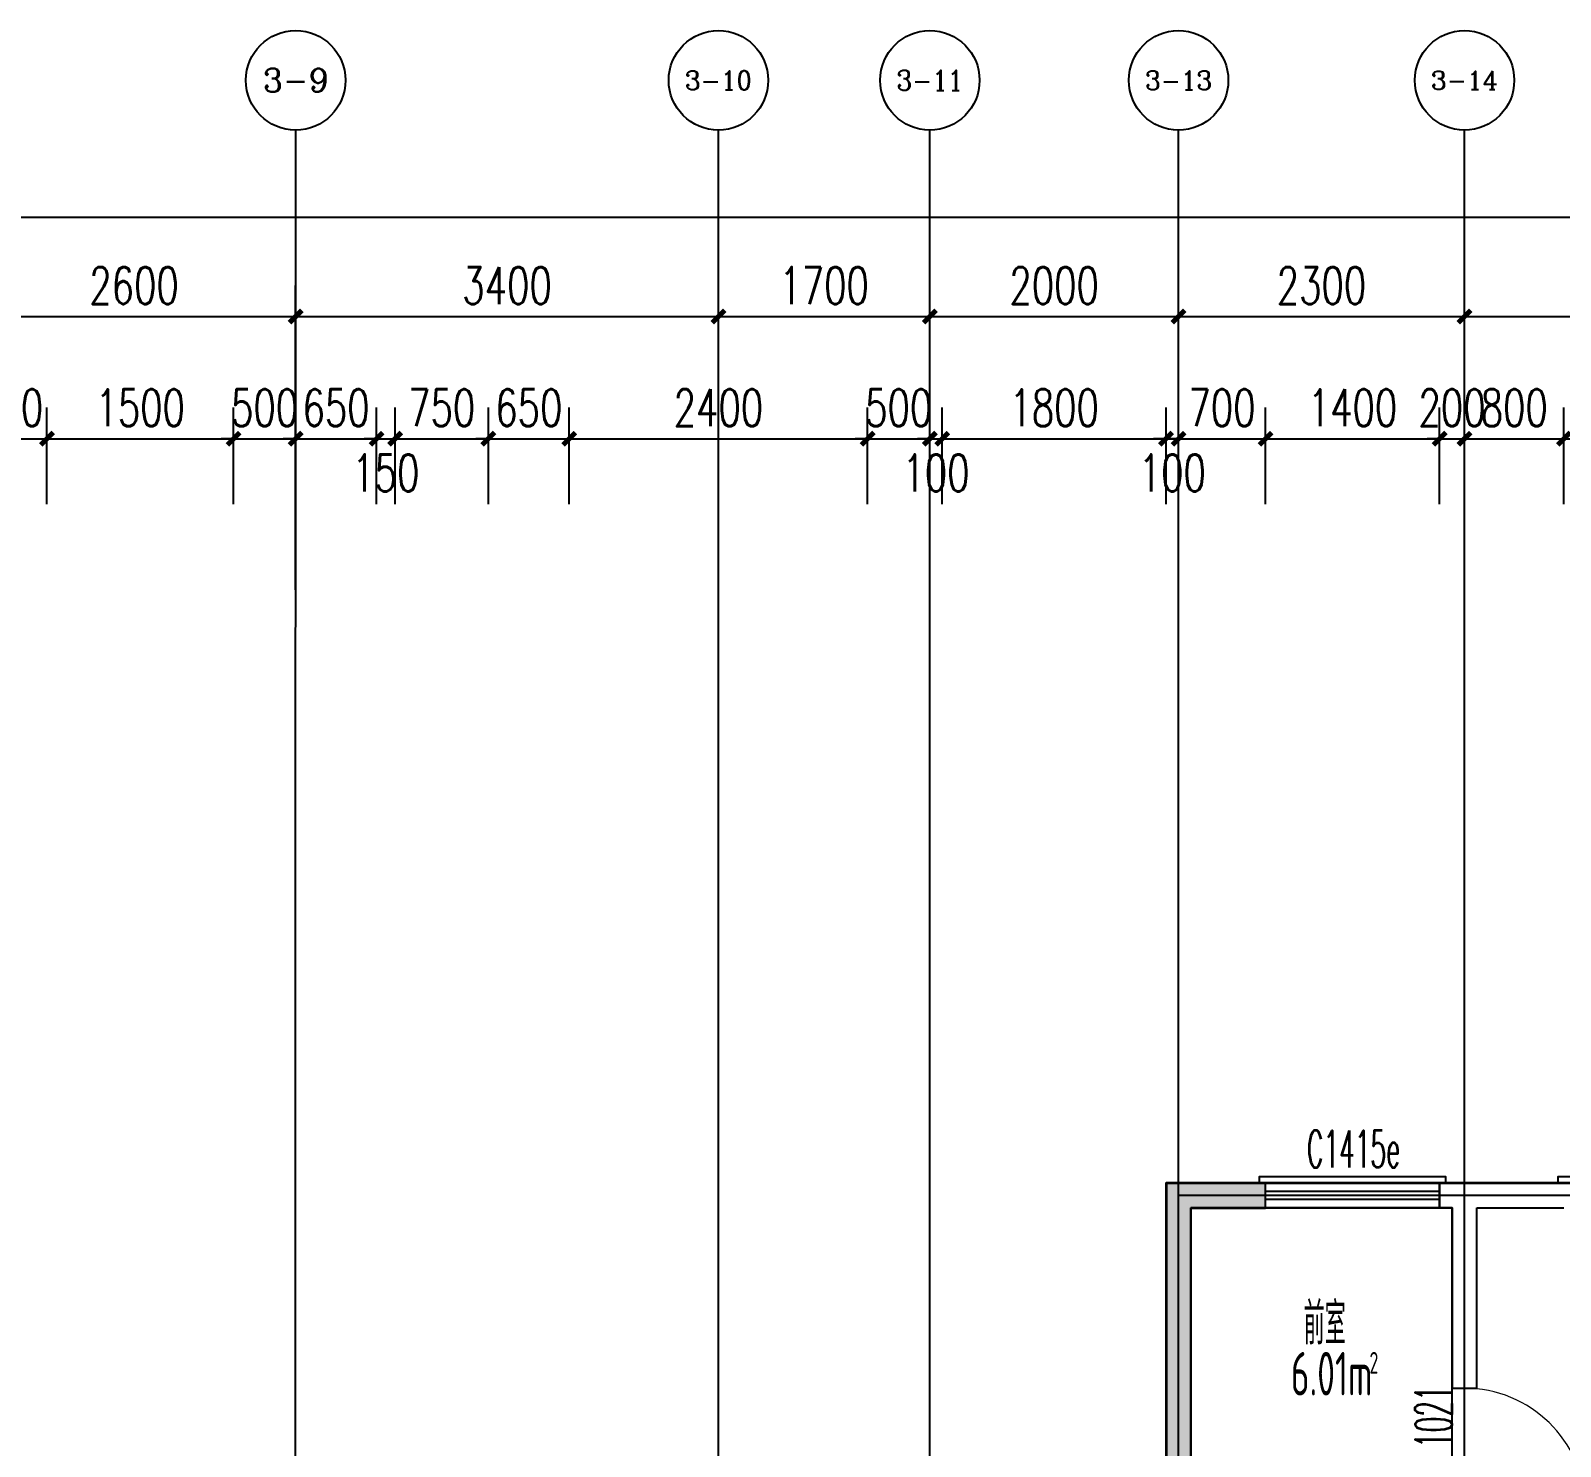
# Model space of a CAD drawing. Extents: x -59851 to 653804, y -249523 to 437614.
# Drawn here: x -29246 to -16943, y -35112 to -23723 of the extents above; entities that cross this region are included whole.
import ezdxf
from ezdxf.enums import TextEntityAlignment as Align

# ---------------------------------------------------------------- set-up
doc = ezdxf.new("R2010")
doc.units = 0
doc.header["$LTSCALE"] = 1000
doc.header["$MEASUREMENT"] = 0
for name, color, linetype in [('-消防立管', 1, 'Continuous'), ('A-第三道尺寸线', 105, 'Continuous'), ('A-线脚看线', 9, 'Continuous'), ('AXIS', 3, 'Continuous'), ('AXIS_TEXT', 7, 'Continuous'), ('DOOR_FIRE', 4, 'Continuous'), ('DOOR_FIRE_TEXT', 7, 'Continuous'), ('DOTE', 16, 'Continuous'), ('PUB_HATCH', 8, 'Continuous'), ('PUB_TEXT', 7, 'Continuous'), ('WALL', 2, 'Continuous'), ('WINDOW', 4, 'Continuous'), ('WINDOW_TEXT', 7, 'Continuous'), ('剪力墙', 6, 'Continuous')]:
    doc.layers.add(name, color=color, linetype=linetype)
doc.layers.add('33计全面积外廓线', color=21, linetype='Continuous', lineweight=35)
doc.layers.add('A-area(算全面积)', color=21, linetype='Continuous', plot=False)
doc.styles.add('_TCH_AXIS', font='COMPLEX', dxfattribs={"bigfont": 'GBCBIG'})
doc.styles.add('_TCH_DIM_T3', font='SIMPLEX.shx', dxfattribs={"width": 0.705882, "bigfont": 'GBCBIG.shx'})
doc.styles.add('_TCH_WINDOW', font='SIMPLEX.shx', dxfattribs={"width": 0.7, "height": 3.5, "bigfont": 'GBCBIG.shx'})
doc.styles.add('COMPLEX', font='COMPLEX')
doc.styles.get("Standard").update_dxf_attribs({"font": 'gbenor.shx', "width": 0.7, "bigfont": 'gbcbig.shx'})
doc.dimstyles.new('_TCH_ARCH&&100', dxfattribs={"dimtxt": 297.5, "dimasz": 100, "dimexe": 250, "dimexo": 300, "dimgap": 100, "dimtad": 1, "dimdec": 0, "dimzin": 0, "dimdsep": 46, "dimtxsty": '_TCH_DIM_T3', "dimblk": 'ARCHTICK', "dimcen": 0.09, "dimclrt": 7, "dimazin": 2, "dimtfac": 1, "dimtdec": 0, "dimtix": 1, "dimtmove": 2, "dimatfit": 3, "dimfxl": 0, "dimtolj": 1, "dimtzin": 0, "dimarcsym": 0})

# ---------------------------------------------------------------- blocks, each defined once
blk = doc.blocks.new('zhouxianssceng0329')
at = {"layer": 'DOTE'}
for p, q in [((-27114, 132090), (-27114, 156469)), ((-23714, 132090), (-23714, 156469)), ((-22014, 143398), (-22014, 156469)), ((-20014, 143398), (-20014, 156469)), ((-17714, 143398), (-17714, 156469)), ((5501, 151898), (-20014, 151898))]:
    blk.add_line(p, q, dxfattribs=at)
blk = doc.blocks.new('1417jianliqiang0329')
at = {"layer": 'PUB_HATCH'}
blk.add_hatch(color=256, dxfattribs=at).paths.add_polyline_path([(-20114, 44427), (-19714, 44427), (-19714, 45027), (-19914, 45027), (-19914, 47527), (-19314, 47527), (-19314, 47727), (-20114, 47727), (-20114, 44827)])
at = {"layer": '剪力墙'}
blk.add_lwpolyline([(-20114, 44427), (-19714, 44427), (-19714, 45027), (-19914, 45027), (-19914, 47527), (-19314, 47527), (-19314, 47727), (-20114, 47727), (-20114, 44827)], close=True, dxfattribs=at)
blk = doc.blocks.new('1417xxjian0329')
at = {"layer": 'A-线脚看线'}
for points in [[(-17864, 23692), (-17864, 23742), (-19364, 23742), (-19364, 23692)], [(-15664, 23692), (-15664, 23742), (-16964, 23742), (-16964, 23692)]]:
    blk.add_lwpolyline(points, dxfattribs=at)
blk = doc.blocks.new('$DorLib2D$00000001')
for p, q in [((0.45, 0.975), (0.5, 0.975)), ((0.45, 0), (0.45, 0.975)), ((0.5, 0), (0.5, 0.975)), ((0.5, 0), (0.45, 0))]:
    blk.add_line(p, q)
at = {"lineweight": 13}
blk.add_arc((0.475, 0), 0.975, 91.4693, 180, dxfattribs=at)
blk = doc.blocks.new('$TCHSYS$WIN2D')
for p, q in [((-0.5, 0.5), (0.5, 0.5)), ((-0.5, 0.5), (-0.5, -0.5)), ((0.5, 0.5), (0.5, -0.5)), ((0.5, 0.1667), (-0.5, 0.1667)), ((0.5, -0.1667), (-0.5, -0.1667)), ((-0.5, -0.5), (0.5, -0.5))]:
    blk.add_line(p, q)
blk = doc.blocks.new('zhenzheng1417hxt0329')
at = {"layer": 'A-area(算全面积)'}
blk.add_lwpolyline([(-19914, 25371), (-19914, 22871), (-19714, 22871), (-19714, 22471), (-17814, 22471), (-17814, 25371)], close=True, dxfattribs=at)
at = {"layer": 'WALL'}
for p, q in [((-19314, 25571), (-20114, 25571)), ((-20114, 22271), (-20114, 25571)), ((-19314, 25371), (-19314, 25571)), ((-17714, 25571), (-17914, 25571)), ((-17914, 25571), (-17914, 25371)), ((-16914, 25571), (-17714, 25571)), ((-19914, 25371), (-19314, 25371)), ((-19914, 22471), (-19914, 25371)), ((-17914, 25371), (-17814, 25371)), ((-17814, 25371), (-17814, 23921)), ((-17614, 25371), (-16914, 25371)), ((-17614, 23921), (-17614, 25371)), ((-17814, 23921), (-17614, 23921))]:
    blk.add_line(p, q, dxfattribs=at)
at = {"layer": 'DOOR_FIRE', "xscale": 1000, "yscale": 1000, "zscale": 200, "rotation": 270}
blk.add_blockref('$DorLib2D$00000001', (-17714, 23421), dxfattribs=at)
at = {"layer": 'WINDOW'}
ref = blk.add_blockref('$TCHSYS$WIN2D', (-18614, 25471), dxfattribs=dict(at, xscale=-1400, yscale=200, zscale=1400, rotation=180))
ref.add_attrib('A', 'C1415e', (-18981, 25697), dxfattribs={"layer": 'WINDOW_TEXT', "height": 297.5, "style": '_TCH_WINDOW', "width": 0.494118})
at = {"layer": 'DOOR_FIRE_TEXT', "style": '_TCH_WINDOW', "width": 0.494118}
blk.add_text('1021', height=297.5, rotation=90, dxfattribs=at).set_placement((-17814, 23440))
at = {"layer": 'PUB_TEXT', "width": 0.7}
for s, height, p in [('前室', 337.6, (-19008, 24272)), ('6.01m', 350, (-19111, 23863)), ('2', 175, (-18478, 24038))]:
    blk.add_text(s, height=height, dxfattribs=at).set_placement(p)
blk = doc.blocks.new('XHS1')
at = {"layer": '-消防立管'}
blk.add_hatch(color=253, dxfattribs=at).paths.add_polyline_path([(918395, -437307), (918595, -438007), (918595, -437307)])
for p, q in [((918395, -437307), (918595, -438007)), ((918395, -437307), (918395, -438007)), ((918395, -437307), (918595, -437307)), ((918595, -438007), (918595, -437307)), ((918395, -438007), (918595, -438007))]:
    blk.add_line(p, q, dxfattribs=at)
at = {"ltscale": 0.5}
blk.add_line((918395, -437307), (918009, -437922), dxfattribs=at)
blk = doc.blocks.new('tishouxhs0429')
at = {"layer": '-消防立管'}
for centre in [(-90379, -24222), (-99747, -27043)]:
    blk.add_circle(centre, 70, dxfattribs=at)
at = {"layer": '-消防立管', "xscale": -1}
blk.add_blockref('XHS1', (828524, 413436), dxfattribs=at)
at = {"layer": '-消防立管', "xscale": -1, "rotation": 270}
blk.add_blockref('XHS1', (338258, -945865), dxfattribs=at)
blk = doc.blocks.new('_ArchTick')
at = {"color": 0, "linetype": 'ByBlock', "const_width": 0.4}
blk.add_lwpolyline([(-0.5, -0.5), (0.5, 0.5)], dxfattribs=at)
blk = doc.blocks.new('*D2300')
at = {"layer": 'A-第三道尺寸线', "color": 0, "lineweight": -2, "transparency": 16777216}
for p, q in [((-29714, -27533), (-29714, -26756)), ((-29114, -27533), (-29114, -26756)), ((-29714, -27006), (-29814, -27006)), ((-29714, -27006), (-29114, -27006)), ((-29114, -27006), (-29014, -27006))]:
    blk.add_line(p, q, dxfattribs=at)
at = {"layer": 'Defpoints', "color": 0, "transparency": 16777216}
for p in [(-29114, -27006), (-29714, -27833), (-29114, -27833)]:
    blk.add_point(p, dxfattribs=at)
at = {"layer": 'A-第三道尺寸线', "color": 0, "lineweight": -2, "transparency": 16777216, "xscale": 100, "yscale": 100, "zscale": 100}
blk.add_blockref('_ArchTick', (-29714, -27006), dxfattribs=at)
at = {"layer": 'A-第三道尺寸线', "color": 0, "lineweight": -2, "transparency": 16777216, "xscale": 100, "yscale": 100, "zscale": 100, "rotation": 180}
blk.add_blockref('_ArchTick', (-29114, -27006), dxfattribs=at)
at = {"layer": 'A-第三道尺寸线', "color": 7, "transparency": 16777216, "insert": (-29414, -26757), "char_height": 297.5, "attachment_point": 5, "style": '_TCH_DIM_T3'}
blk.add_mtext('\\A1;600', dxfattribs=at)
blk = doc.blocks.new('*D2301')
at = {"layer": 'A-第三道尺寸线', "color": 0, "lineweight": -2, "transparency": 16777216}
for p, q in [((-29114, -27533), (-29114, -26756)), ((-27614, -27533), (-27614, -26756)), ((-29114, -27006), (-27614, -27006))]:
    blk.add_line(p, q, dxfattribs=at)
at = {"layer": 'Defpoints', "color": 0, "transparency": 16777216}
for p in [(-27614, -27006), (-29114, -27833), (-27614, -27833)]:
    blk.add_point(p, dxfattribs=at)
at = {"layer": 'A-第三道尺寸线', "color": 0, "lineweight": -2, "transparency": 16777216, "xscale": 100, "yscale": 100, "zscale": 100, "rotation": 180}
blk.add_blockref('_ArchTick', (-29114, -27006), dxfattribs=at)
at = {"layer": 'A-第三道尺寸线', "color": 0, "lineweight": -2, "transparency": 16777216, "xscale": 100, "yscale": 100, "zscale": 100}
blk.add_blockref('_ArchTick', (-27614, -27006), dxfattribs=at)
at = {"layer": 'A-第三道尺寸线', "color": 7, "transparency": 16777216, "insert": (-28364, -26757), "char_height": 297.5, "attachment_point": 5, "style": '_TCH_DIM_T3'}
blk.add_mtext('\\A1;1500', dxfattribs=at)
blk = doc.blocks.new('*D2302')
at = {"layer": 'A-第三道尺寸线', "color": 0, "lineweight": -2, "transparency": 16777216}
for p, q in [((-27614, -27533), (-27614, -26756)), ((-27114, -27533), (-27114, -26756)), ((-27614, -27006), (-27714, -27006)), ((-27614, -27006), (-27114, -27006)), ((-27114, -27006), (-27014, -27006))]:
    blk.add_line(p, q, dxfattribs=at)
at = {"layer": 'Defpoints', "color": 0, "transparency": 16777216}
for p in [(-27114, -27006), (-27614, -27833), (-27114, -27833)]:
    blk.add_point(p, dxfattribs=at)
at = {"layer": 'A-第三道尺寸线', "color": 0, "lineweight": -2, "transparency": 16777216, "xscale": 100, "yscale": 100, "zscale": 100}
blk.add_blockref('_ArchTick', (-27614, -27006), dxfattribs=at)
at = {"layer": 'A-第三道尺寸线', "color": 0, "lineweight": -2, "transparency": 16777216, "xscale": 100, "yscale": 100, "zscale": 100, "rotation": 180}
blk.add_blockref('_ArchTick', (-27114, -27006), dxfattribs=at)
at = {"layer": 'A-第三道尺寸线', "color": 7, "transparency": 16777216, "insert": (-27364, -26757), "char_height": 297.5, "attachment_point": 5, "style": '_TCH_DIM_T3'}
blk.add_mtext('\\A1;500', dxfattribs=at)
blk = doc.blocks.new('*D2303')
at = {"layer": 'A-第三道尺寸线', "color": 0, "lineweight": -2, "transparency": 16777216}
for p, q in [((-27114, -27533), (-27114, -26756)), ((-26464, -27533), (-26464, -26756)), ((-27114, -27006), (-27214, -27006)), ((-27114, -27006), (-26464, -27006)), ((-26464, -27006), (-26364, -27006))]:
    blk.add_line(p, q, dxfattribs=at)
at = {"layer": 'Defpoints', "color": 0, "transparency": 16777216}
for p in [(-26464, -27006), (-27114, -27833), (-26464, -27833)]:
    blk.add_point(p, dxfattribs=at)
at = {"layer": 'A-第三道尺寸线', "color": 0, "lineweight": -2, "transparency": 16777216, "xscale": 100, "yscale": 100, "zscale": 100}
blk.add_blockref('_ArchTick', (-27114, -27006), dxfattribs=at)
at = {"layer": 'A-第三道尺寸线', "color": 0, "lineweight": -2, "transparency": 16777216, "xscale": 100, "yscale": 100, "zscale": 100, "rotation": 180}
blk.add_blockref('_ArchTick', (-26464, -27006), dxfattribs=at)
at = {"layer": 'A-第三道尺寸线', "color": 7, "transparency": 16777216, "insert": (-26789, -26757), "char_height": 297.5, "attachment_point": 5, "style": '_TCH_DIM_T3'}
blk.add_mtext('\\A1;650', dxfattribs=at)
blk = doc.blocks.new('*D2304')
at = {"layer": 'A-第三道尺寸线', "color": 0, "lineweight": -2, "transparency": 16777216}
for p, q in [((-26464, -27533), (-26464, -26756)), ((-26314, -27533), (-26314, -26756)), ((-26464, -27006), (-26564, -27006)), ((-26464, -27006), (-26314, -27006)), ((-26314, -27006), (-26214, -27006))]:
    blk.add_line(p, q, dxfattribs=at)
at = {"layer": 'Defpoints', "color": 0, "transparency": 16777216}
for p in [(-26314, -27006), (-26464, -27833), (-26314, -27833)]:
    blk.add_point(p, dxfattribs=at)
at = {"layer": 'A-第三道尺寸线', "color": 0, "lineweight": -2, "transparency": 16777216, "xscale": 100, "yscale": 100, "zscale": 100}
blk.add_blockref('_ArchTick', (-26464, -27006), dxfattribs=at)
at = {"layer": 'A-第三道尺寸线', "color": 0, "lineweight": -2, "transparency": 16777216, "xscale": 100, "yscale": 100, "zscale": 100, "rotation": 180}
blk.add_blockref('_ArchTick', (-26314, -27006), dxfattribs=at)
at = {"layer": 'A-第三道尺寸线', "color": 7, "transparency": 16777216, "insert": (-26389, -27281), "char_height": 297.5, "attachment_point": 5, "style": '_TCH_DIM_T3'}
blk.add_mtext('\\A1;150', dxfattribs=at)
blk = doc.blocks.new('*D2305')
at = {"layer": 'A-第三道尺寸线', "color": 0, "lineweight": -2, "transparency": 16777216}
for p, q in [((-26314, -27533), (-26314, -26756)), ((-25564, -27533), (-25564, -26756)), ((-26314, -27006), (-25564, -27006))]:
    blk.add_line(p, q, dxfattribs=at)
at = {"layer": 'Defpoints', "color": 0, "transparency": 16777216}
for p in [(-25564, -27006), (-26314, -27833), (-25564, -27833)]:
    blk.add_point(p, dxfattribs=at)
at = {"layer": 'A-第三道尺寸线', "color": 0, "lineweight": -2, "transparency": 16777216, "xscale": 100, "yscale": 100, "zscale": 100, "rotation": 180}
blk.add_blockref('_ArchTick', (-26314, -27006), dxfattribs=at)
at = {"layer": 'A-第三道尺寸线', "color": 0, "lineweight": -2, "transparency": 16777216, "xscale": 100, "yscale": 100, "zscale": 100}
blk.add_blockref('_ArchTick', (-25564, -27006), dxfattribs=at)
at = {"layer": 'A-第三道尺寸线', "color": 7, "transparency": 16777216, "insert": (-25939, -26757), "char_height": 297.5, "attachment_point": 5, "style": '_TCH_DIM_T3'}
blk.add_mtext('\\A1;750', dxfattribs=at)
blk = doc.blocks.new('*D2306')
at = {"layer": 'A-第三道尺寸线', "color": 0, "lineweight": -2, "transparency": 16777216}
for p, q in [((-25564, -27533), (-25564, -26756)), ((-24914, -27533), (-24914, -26756)), ((-25564, -27006), (-25664, -27006)), ((-25564, -27006), (-24914, -27006)), ((-24914, -27006), (-24814, -27006))]:
    blk.add_line(p, q, dxfattribs=at)
at = {"layer": 'Defpoints', "color": 0, "transparency": 16777216}
for p in [(-24914, -27006), (-25564, -27833), (-24914, -27833)]:
    blk.add_point(p, dxfattribs=at)
at = {"layer": 'A-第三道尺寸线', "color": 0, "lineweight": -2, "transparency": 16777216, "xscale": 100, "yscale": 100, "zscale": 100}
blk.add_blockref('_ArchTick', (-25564, -27006), dxfattribs=at)
at = {"layer": 'A-第三道尺寸线', "color": 0, "lineweight": -2, "transparency": 16777216, "xscale": 100, "yscale": 100, "zscale": 100, "rotation": 180}
blk.add_blockref('_ArchTick', (-24914, -27006), dxfattribs=at)
at = {"layer": 'A-第三道尺寸线', "color": 7, "transparency": 16777216, "insert": (-25239, -26757), "char_height": 297.5, "attachment_point": 5, "style": '_TCH_DIM_T3'}
blk.add_mtext('\\A1;650', dxfattribs=at)
blk = doc.blocks.new('*D2307')
at = {"layer": 'A-第三道尺寸线', "color": 0, "lineweight": -2, "transparency": 16777216}
for p, q in [((-24914, -27533), (-24914, -26756)), ((-22514, -27533), (-22514, -26756)), ((-24914, -27006), (-22514, -27006))]:
    blk.add_line(p, q, dxfattribs=at)
at = {"layer": 'Defpoints', "color": 0, "transparency": 16777216}
for p in [(-22514, -27006), (-24914, -27833), (-22514, -27833)]:
    blk.add_point(p, dxfattribs=at)
at = {"layer": 'A-第三道尺寸线', "color": 0, "lineweight": -2, "transparency": 16777216, "xscale": 100, "yscale": 100, "zscale": 100, "rotation": 180}
blk.add_blockref('_ArchTick', (-24914, -27006), dxfattribs=at)
at = {"layer": 'A-第三道尺寸线', "color": 0, "lineweight": -2, "transparency": 16777216, "xscale": 100, "yscale": 100, "zscale": 100}
blk.add_blockref('_ArchTick', (-22514, -27006), dxfattribs=at)
at = {"layer": 'A-第三道尺寸线', "color": 7, "transparency": 16777216, "insert": (-23714, -26757), "char_height": 297.5, "attachment_point": 5, "style": '_TCH_DIM_T3'}
blk.add_mtext('\\A1;2400', dxfattribs=at)
blk = doc.blocks.new('*D2308')
at = {"layer": 'A-第三道尺寸线', "color": 0, "lineweight": -2, "transparency": 16777216}
for p, q in [((-22514, -27533), (-22514, -26756)), ((-22014, -27533), (-22014, -26756)), ((-22514, -27006), (-22614, -27006)), ((-22514, -27006), (-22014, -27006)), ((-22014, -27006), (-21914, -27006))]:
    blk.add_line(p, q, dxfattribs=at)
at = {"layer": 'Defpoints', "color": 0, "transparency": 16777216}
for p in [(-22014, -27006), (-22514, -27833), (-22014, -27833)]:
    blk.add_point(p, dxfattribs=at)
at = {"layer": 'A-第三道尺寸线', "color": 0, "lineweight": -2, "transparency": 16777216, "xscale": 100, "yscale": 100, "zscale": 100}
blk.add_blockref('_ArchTick', (-22514, -27006), dxfattribs=at)
at = {"layer": 'A-第三道尺寸线', "color": 0, "lineweight": -2, "transparency": 16777216, "xscale": 100, "yscale": 100, "zscale": 100, "rotation": 180}
blk.add_blockref('_ArchTick', (-22014, -27006), dxfattribs=at)
at = {"layer": 'A-第三道尺寸线', "color": 7, "transparency": 16777216, "insert": (-22264, -26757), "char_height": 297.5, "attachment_point": 5, "style": '_TCH_DIM_T3'}
blk.add_mtext('\\A1;500', dxfattribs=at)
blk = doc.blocks.new('*D2309')
at = {"layer": 'A-第三道尺寸线', "color": 0, "lineweight": -2, "transparency": 16777216}
for p, q in [((-22014, -27533), (-22014, -26756)), ((-21914, -27533), (-21914, -26756)), ((-22014, -27006), (-22114, -27006)), ((-22014, -27006), (-21914, -27006)), ((-21914, -27006), (-21814, -27006))]:
    blk.add_line(p, q, dxfattribs=at)
at = {"layer": 'Defpoints', "color": 0, "transparency": 16777216}
for p in [(-21914, -27006), (-22014, -27833), (-21914, -27833)]:
    blk.add_point(p, dxfattribs=at)
at = {"layer": 'A-第三道尺寸线', "color": 0, "lineweight": -2, "transparency": 16777216, "xscale": 100, "yscale": 100, "zscale": 100}
blk.add_blockref('_ArchTick', (-22014, -27006), dxfattribs=at)
at = {"layer": 'A-第三道尺寸线', "color": 0, "lineweight": -2, "transparency": 16777216, "xscale": 100, "yscale": 100, "zscale": 100, "rotation": 180}
blk.add_blockref('_ArchTick', (-21914, -27006), dxfattribs=at)
at = {"layer": 'A-第三道尺寸线', "color": 7, "transparency": 16777216, "insert": (-21964, -27281), "char_height": 297.5, "attachment_point": 5, "style": '_TCH_DIM_T3'}
blk.add_mtext('\\A1;100', dxfattribs=at)
blk = doc.blocks.new('*D2310')
at = {"layer": 'A-第三道尺寸线', "color": 0, "lineweight": -2, "transparency": 16777216}
for p, q in [((-21914, -27533), (-21914, -26756)), ((-20114, -27533), (-20114, -26756)), ((-21914, -27006), (-20114, -27006))]:
    blk.add_line(p, q, dxfattribs=at)
at = {"layer": 'Defpoints', "color": 0, "transparency": 16777216}
for p in [(-20114, -27006), (-21914, -27833), (-20114, -27833)]:
    blk.add_point(p, dxfattribs=at)
at = {"layer": 'A-第三道尺寸线', "color": 0, "lineweight": -2, "transparency": 16777216, "xscale": 100, "yscale": 100, "zscale": 100, "rotation": 180}
blk.add_blockref('_ArchTick', (-21914, -27006), dxfattribs=at)
at = {"layer": 'A-第三道尺寸线', "color": 0, "lineweight": -2, "transparency": 16777216, "xscale": 100, "yscale": 100, "zscale": 100}
blk.add_blockref('_ArchTick', (-20114, -27006), dxfattribs=at)
at = {"layer": 'A-第三道尺寸线', "color": 7, "transparency": 16777216, "insert": (-21014, -26757), "char_height": 297.5, "attachment_point": 5, "style": '_TCH_DIM_T3'}
blk.add_mtext('\\A1;1800', dxfattribs=at)
blk = doc.blocks.new('*D2311')
at = {"layer": 'A-第三道尺寸线', "color": 0, "lineweight": -2, "transparency": 16777216}
for p, q in [((-20114, -27533), (-20114, -26756)), ((-20014, -27533), (-20014, -26756)), ((-20114, -27006), (-20214, -27006)), ((-20114, -27006), (-20014, -27006)), ((-20014, -27006), (-19914, -27006))]:
    blk.add_line(p, q, dxfattribs=at)
at = {"layer": 'Defpoints', "color": 0, "transparency": 16777216}
for p in [(-20014, -27006), (-20114, -27833), (-20014, -27833)]:
    blk.add_point(p, dxfattribs=at)
at = {"layer": 'A-第三道尺寸线', "color": 0, "lineweight": -2, "transparency": 16777216, "xscale": 100, "yscale": 100, "zscale": 100}
blk.add_blockref('_ArchTick', (-20114, -27006), dxfattribs=at)
at = {"layer": 'A-第三道尺寸线', "color": 0, "lineweight": -2, "transparency": 16777216, "xscale": 100, "yscale": 100, "zscale": 100, "rotation": 180}
blk.add_blockref('_ArchTick', (-20014, -27006), dxfattribs=at)
at = {"layer": 'A-第三道尺寸线', "color": 7, "transparency": 16777216, "insert": (-20064, -27281), "char_height": 297.5, "attachment_point": 5, "style": '_TCH_DIM_T3'}
blk.add_mtext('\\A1;100', dxfattribs=at)
blk = doc.blocks.new('*D2312')
at = {"layer": 'A-第三道尺寸线', "color": 0, "lineweight": -2, "transparency": 16777216}
for p, q in [((-20014, -27533), (-20014, -26756)), ((-19314, -27533), (-19314, -26756)), ((-20014, -27006), (-20114, -27006)), ((-20014, -27006), (-19314, -27006)), ((-19314, -27006), (-19214, -27006))]:
    blk.add_line(p, q, dxfattribs=at)
at = {"layer": 'Defpoints', "color": 0, "transparency": 16777216}
for p in [(-19314, -27006), (-20014, -27833), (-19314, -27833)]:
    blk.add_point(p, dxfattribs=at)
at = {"layer": 'A-第三道尺寸线', "color": 0, "lineweight": -2, "transparency": 16777216, "xscale": 100, "yscale": 100, "zscale": 100}
blk.add_blockref('_ArchTick', (-20014, -27006), dxfattribs=at)
at = {"layer": 'A-第三道尺寸线', "color": 0, "lineweight": -2, "transparency": 16777216, "xscale": 100, "yscale": 100, "zscale": 100, "rotation": 180}
blk.add_blockref('_ArchTick', (-19314, -27006), dxfattribs=at)
at = {"layer": 'A-第三道尺寸线', "color": 7, "transparency": 16777216, "insert": (-19664, -26757), "char_height": 297.5, "attachment_point": 5, "style": '_TCH_DIM_T3'}
blk.add_mtext('\\A1;700', dxfattribs=at)
blk = doc.blocks.new('*D2313')
at = {"layer": 'A-第三道尺寸线', "color": 0, "lineweight": -2, "transparency": 16777216}
for p, q in [((-19314, -27533), (-19314, -26756)), ((-17914, -27533), (-17914, -26756)), ((-19314, -27006), (-17914, -27006))]:
    blk.add_line(p, q, dxfattribs=at)
at = {"layer": 'Defpoints', "color": 0, "transparency": 16777216}
for p in [(-17914, -27006), (-19314, -27833), (-17914, -27833)]:
    blk.add_point(p, dxfattribs=at)
at = {"layer": 'A-第三道尺寸线', "color": 0, "lineweight": -2, "transparency": 16777216, "xscale": 100, "yscale": 100, "zscale": 100, "rotation": 180}
blk.add_blockref('_ArchTick', (-19314, -27006), dxfattribs=at)
at = {"layer": 'A-第三道尺寸线', "color": 0, "lineweight": -2, "transparency": 16777216, "xscale": 100, "yscale": 100, "zscale": 100}
blk.add_blockref('_ArchTick', (-17914, -27006), dxfattribs=at)
at = {"layer": 'A-第三道尺寸线', "color": 7, "transparency": 16777216, "insert": (-18614, -26757), "char_height": 297.5, "attachment_point": 5, "style": '_TCH_DIM_T3'}
blk.add_mtext('\\A1;1400', dxfattribs=at)
blk = doc.blocks.new('*D2314')
at = {"layer": 'A-第三道尺寸线', "color": 0, "lineweight": -2, "transparency": 16777216}
for p, q in [((-17914, -27533), (-17914, -26756)), ((-17714, -27533), (-17714, -26756)), ((-17914, -27006), (-18014, -27006)), ((-17914, -27006), (-17714, -27006)), ((-17714, -27006), (-17614, -27006))]:
    blk.add_line(p, q, dxfattribs=at)
at = {"layer": 'Defpoints', "color": 0, "transparency": 16777216}
for p in [(-17714, -27006), (-17914, -27833), (-17714, -27833)]:
    blk.add_point(p, dxfattribs=at)
at = {"layer": 'A-第三道尺寸线', "color": 0, "lineweight": -2, "transparency": 16777216, "xscale": 100, "yscale": 100, "zscale": 100}
blk.add_blockref('_ArchTick', (-17914, -27006), dxfattribs=at)
at = {"layer": 'A-第三道尺寸线', "color": 0, "lineweight": -2, "transparency": 16777216, "xscale": 100, "yscale": 100, "zscale": 100, "rotation": 180}
blk.add_blockref('_ArchTick', (-17714, -27006), dxfattribs=at)
at = {"layer": 'A-第三道尺寸线', "color": 7, "transparency": 16777216, "insert": (-17814, -26757), "char_height": 297.5, "attachment_point": 5, "style": '_TCH_DIM_T3'}
blk.add_mtext('\\A1;200', dxfattribs=at)
blk = doc.blocks.new('*D2315')
at = {"layer": 'A-第三道尺寸线', "color": 0, "lineweight": -2, "transparency": 16777216}
for p, q in [((-17714, -27533), (-17714, -26756)), ((-16914, -27533), (-16914, -26756)), ((-17714, -27006), (-16914, -27006))]:
    blk.add_line(p, q, dxfattribs=at)
at = {"layer": 'Defpoints', "color": 0, "transparency": 16777216}
for p in [(-16914, -27006), (-17714, -27833), (-16914, -27833)]:
    blk.add_point(p, dxfattribs=at)
at = {"layer": 'A-第三道尺寸线', "color": 0, "lineweight": -2, "transparency": 16777216, "xscale": 100, "yscale": 100, "zscale": 100, "rotation": 180}
blk.add_blockref('_ArchTick', (-17714, -27006), dxfattribs=at)
at = {"layer": 'A-第三道尺寸线', "color": 0, "lineweight": -2, "transparency": 16777216, "xscale": 100, "yscale": 100, "zscale": 100}
blk.add_blockref('_ArchTick', (-16914, -27006), dxfattribs=at)
at = {"layer": 'A-第三道尺寸线', "color": 7, "transparency": 16777216, "insert": (-17314, -26757), "char_height": 297.5, "attachment_point": 5, "style": '_TCH_DIM_T3'}
blk.add_mtext('\\A1;800', dxfattribs=at)
blk = doc.blocks.new('*D2316')
at = {"layer": 'A-第三道尺寸线', "color": 0, "lineweight": -2, "transparency": 16777216}
for p, q in [((-16914, -27533), (-16914, -26756)), ((-15714, -27533), (-15714, -26756)), ((-16914, -27006), (-15714, -27006))]:
    blk.add_line(p, q, dxfattribs=at)
at = {"layer": 'Defpoints', "color": 0, "transparency": 16777216}
for p in [(-15714, -27006), (-16914, -27833), (-15714, -27833)]:
    blk.add_point(p, dxfattribs=at)
at = {"layer": 'A-第三道尺寸线', "color": 0, "lineweight": -2, "transparency": 16777216, "xscale": 100, "yscale": 100, "zscale": 100, "rotation": 180}
blk.add_blockref('_ArchTick', (-16914, -27006), dxfattribs=at)
at = {"layer": 'A-第三道尺寸线', "color": 0, "lineweight": -2, "transparency": 16777216, "xscale": 100, "yscale": 100, "zscale": 100}
blk.add_blockref('_ArchTick', (-15714, -27006), dxfattribs=at)
at = {"layer": 'A-第三道尺寸线', "color": 7, "transparency": 16777216, "insert": (-16314, -26757), "char_height": 297.5, "attachment_point": 5, "style": '_TCH_DIM_T3'}
blk.add_mtext('\\A1;1200', dxfattribs=at)
blk = doc.blocks.new('*D3238')
at = {"layer": 'AXIS', "color": 0, "lineweight": -2, "transparency": 16777216}
for p, q in [((-29714, -28223), (-29714, -25773)), ((-27114, -28223), (-27114, -25773)), ((-29714, -26023), (-27114, -26023))]:
    blk.add_line(p, q, dxfattribs=at)
at = {"layer": 'Defpoints', "color": 0, "transparency": 16777216}
for p in [(-27114, -26023), (-29714, -28523), (-27114, -28523)]:
    blk.add_point(p, dxfattribs=at)
at = {"layer": 'AXIS', "color": 0, "lineweight": -2, "transparency": 16777216, "xscale": 100, "yscale": 100, "zscale": 100, "rotation": 180}
blk.add_blockref('_ArchTick', (-29714, -26023), dxfattribs=at)
at = {"layer": 'AXIS', "color": 0, "lineweight": -2, "transparency": 16777216, "xscale": 100, "yscale": 100, "zscale": 100}
blk.add_blockref('_ArchTick', (-27114, -26023), dxfattribs=at)
at = {"layer": 'AXIS', "color": 7, "transparency": 16777216, "insert": (-28414, -25774), "char_height": 297.5, "attachment_point": 5, "style": '_TCH_DIM_T3'}
blk.add_mtext('\\A1;2600', dxfattribs=at)
blk = doc.blocks.new('*D3239')
at = {"layer": 'AXIS', "color": 0, "lineweight": -2, "transparency": 16777216}
for p, q in [((-27114, -28223), (-27114, -25773)), ((-23714, -28223), (-23714, -25773)), ((-27114, -26023), (-23714, -26023))]:
    blk.add_line(p, q, dxfattribs=at)
at = {"layer": 'Defpoints', "color": 0, "transparency": 16777216}
for p in [(-23714, -26023), (-27114, -28523), (-23714, -28523)]:
    blk.add_point(p, dxfattribs=at)
at = {"layer": 'AXIS', "color": 0, "lineweight": -2, "transparency": 16777216, "xscale": 100, "yscale": 100, "zscale": 100, "rotation": 180}
blk.add_blockref('_ArchTick', (-27114, -26023), dxfattribs=at)
at = {"layer": 'AXIS', "color": 0, "lineweight": -2, "transparency": 16777216, "xscale": 100, "yscale": 100, "zscale": 100}
blk.add_blockref('_ArchTick', (-23714, -26023), dxfattribs=at)
at = {"layer": 'AXIS', "color": 7, "transparency": 16777216, "insert": (-25414, -25774), "char_height": 297.5, "attachment_point": 5, "style": '_TCH_DIM_T3'}
blk.add_mtext('\\A1;3400', dxfattribs=at)
blk = doc.blocks.new('*D3240')
at = {"layer": 'AXIS', "color": 0, "lineweight": -2, "transparency": 16777216}
for p, q in [((-23714, -28223), (-23714, -25773)), ((-22014, -28223), (-22014, -25773)), ((-23714, -26023), (-22014, -26023))]:
    blk.add_line(p, q, dxfattribs=at)
at = {"layer": 'Defpoints', "color": 0, "transparency": 16777216}
for p in [(-22014, -26023), (-23714, -28523), (-22014, -28523)]:
    blk.add_point(p, dxfattribs=at)
at = {"layer": 'AXIS', "color": 0, "lineweight": -2, "transparency": 16777216, "xscale": 100, "yscale": 100, "zscale": 100, "rotation": 180}
blk.add_blockref('_ArchTick', (-23714, -26023), dxfattribs=at)
at = {"layer": 'AXIS', "color": 0, "lineweight": -2, "transparency": 16777216, "xscale": 100, "yscale": 100, "zscale": 100}
blk.add_blockref('_ArchTick', (-22014, -26023), dxfattribs=at)
at = {"layer": 'AXIS', "color": 7, "transparency": 16777216, "insert": (-22864, -25774), "char_height": 297.5, "attachment_point": 5, "style": '_TCH_DIM_T3'}
blk.add_mtext('\\A1;1700', dxfattribs=at)
blk = doc.blocks.new('*D3241')
at = {"layer": 'AXIS', "color": 0, "lineweight": -2, "transparency": 16777216}
for p, q in [((-22014, -28223), (-22014, -25773)), ((-20014, -28223), (-20014, -25773)), ((-22014, -26023), (-20014, -26023))]:
    blk.add_line(p, q, dxfattribs=at)
at = {"layer": 'Defpoints', "color": 0, "transparency": 16777216}
for p in [(-20014, -26023), (-22014, -28523), (-20014, -28523)]:
    blk.add_point(p, dxfattribs=at)
at = {"layer": 'AXIS', "color": 0, "lineweight": -2, "transparency": 16777216, "xscale": 100, "yscale": 100, "zscale": 100, "rotation": 180}
blk.add_blockref('_ArchTick', (-22014, -26023), dxfattribs=at)
at = {"layer": 'AXIS', "color": 0, "lineweight": -2, "transparency": 16777216, "xscale": 100, "yscale": 100, "zscale": 100}
blk.add_blockref('_ArchTick', (-20014, -26023), dxfattribs=at)
at = {"layer": 'AXIS', "color": 7, "transparency": 16777216, "insert": (-21014, -25774), "char_height": 297.5, "attachment_point": 5, "style": '_TCH_DIM_T3'}
blk.add_mtext('\\A1;2000', dxfattribs=at)
blk = doc.blocks.new('*D3242')
at = {"layer": 'AXIS', "color": 0, "lineweight": -2, "transparency": 16777216}
for p, q in [((-20014, -28223), (-20014, -25773)), ((-17714, -28223), (-17714, -25773)), ((-20014, -26023), (-17714, -26023))]:
    blk.add_line(p, q, dxfattribs=at)
at = {"layer": 'Defpoints', "color": 0, "transparency": 16777216}
for p in [(-17714, -26023), (-20014, -28523), (-17714, -28523)]:
    blk.add_point(p, dxfattribs=at)
at = {"layer": 'AXIS', "color": 0, "lineweight": -2, "transparency": 16777216, "xscale": 100, "yscale": 100, "zscale": 100, "rotation": 180}
blk.add_blockref('_ArchTick', (-20014, -26023), dxfattribs=at)
at = {"layer": 'AXIS', "color": 0, "lineweight": -2, "transparency": 16777216, "xscale": 100, "yscale": 100, "zscale": 100}
blk.add_blockref('_ArchTick', (-17714, -26023), dxfattribs=at)
at = {"layer": 'AXIS', "color": 7, "transparency": 16777216, "insert": (-18864, -25774), "char_height": 297.5, "attachment_point": 5, "style": '_TCH_DIM_T3'}
blk.add_mtext('\\A1;2300', dxfattribs=at)
blk = doc.blocks.new('*D3243')
at = {"layer": 'AXIS', "color": 0, "lineweight": -2, "transparency": 16777216}
for p, q in [((-17714, -28223), (-17714, -25773)), ((-12814, -28223), (-12814, -25773)), ((-17714, -26023), (-12814, -26023))]:
    blk.add_line(p, q, dxfattribs=at)
at = {"layer": 'Defpoints', "color": 0, "transparency": 16777216}
for p in [(-12814, -26023), (-17714, -28523), (-12814, -28523)]:
    blk.add_point(p, dxfattribs=at)
at = {"layer": 'AXIS', "color": 0, "lineweight": -2, "transparency": 16777216, "xscale": 100, "yscale": 100, "zscale": 100, "rotation": 180}
blk.add_blockref('_ArchTick', (-17714, -26023), dxfattribs=at)
at = {"layer": 'AXIS', "color": 0, "lineweight": -2, "transparency": 16777216, "xscale": 100, "yscale": 100, "zscale": 100}
blk.add_blockref('_ArchTick', (-12814, -26023), dxfattribs=at)
at = {"layer": 'AXIS', "color": 7, "transparency": 16777216, "insert": (-15264, -25774), "char_height": 297.5, "attachment_point": 5, "style": '_TCH_DIM_T3'}
blk.add_mtext('\\A1;4900', dxfattribs=at)
blk = doc.blocks.new('*D3250')
at = {"layer": 'AXIS', "color": 0, "lineweight": -2, "transparency": 16777216}
for p, q in [((-30614, -26456), (-30614, -24973)), ((3986, -26456), (3986, -24973)), ((-30614, -25223), (3986, -25223))]:
    blk.add_line(p, q, dxfattribs=at)
at = {"layer": 'Defpoints', "color": 0, "transparency": 16777216}
for p in [(3986, -25223), (-30614, -26756), (3986, -26756)]:
    blk.add_point(p, dxfattribs=at)
at = {"layer": 'AXIS', "color": 0, "lineweight": -2, "transparency": 16777216, "xscale": 100, "yscale": 100, "zscale": 100, "rotation": 180}
blk.add_blockref('_ArchTick', (-30614, -25223), dxfattribs=at)
at = {"layer": 'AXIS', "color": 0, "lineweight": -2, "transparency": 16777216, "xscale": 100, "yscale": 100, "zscale": 100}
blk.add_blockref('_ArchTick', (3986, -25223), dxfattribs=at)
at = {"layer": 'AXIS', "color": 7, "transparency": 16777216, "insert": (-13314, -24974), "char_height": 297.5, "attachment_point": 5, "style": '_TCH_DIM_T3'}
blk.add_mtext('\\A1;34600', dxfattribs=at)
blk = doc.blocks.new('_AXISO')
blk.add_circle((0, 0), 0.5)
at = {"layer": 'AXIS_TEXT', "style": 'COMPLEX', "width": 1.041667}
blk.add_attdef('A', text='', height=0.56, dxfattribs=at).set_placement((-0.25, -0.28), (0.25, -0.28), align=Align.FIT)

msp = doc.modelspace()

# ---------------------------------------------------------------- linework, layer by layer
at = {"layer": '33计全面积外廓线'}
msp.add_lwpolyline([(-8513.7, -32994.3), (-20113.7, -32994.3), (-20113.7, -36294.3), (-16513.7, -36294.3)], dxfattribs=at)
at = {"layer": 'AXIS'}
for p, q in [((-27113.7, -28523.1), (-27113.7, -24523.1)), ((-23713.7, -28523.1), (-23713.7, -24523.1)), ((-22013.7, -28523.1), (-22013.7, -24523.1)), ((-20013.7, -28523.1), (-20013.7, -24523.1)), ((-17713.7, -28523.1), (-17713.7, -24523.1))]:
    msp.add_line(p, q, dxfattribs=at)

# ---------------------------------------------------------------- block references
for name, p in [('zhouxianssceng0329', (0, -184992.5)), ('1417jianliqiang0329', (0, -80721.5)), ('1417xxjian0329', (0, -56685.8)), ('zhenzheng1417hxt0329', (0, -58564.9)), ('tishouxhs0429', (82257.3, -8524))]:
    msp.add_blockref(name, p)
ref = msp.add_blockref('_AXISO', (-27113.7, -24123.1), dxfattribs=dict(at, xscale=800, yscale=800, zscale=800))
ref.add_attrib('A', '3-9', dxfattribs={"layer": 'AXIS_TEXT', "height": 187.78, "style": '_TCH_AXIS'}).set_placement((-27377.5, -24217), (-26849.9, -24217), align=Align.FIT)
ref = msp.add_blockref('_AXISO', (-23713.7, -24123.1), dxfattribs=dict(at, xscale=800, yscale=800, zscale=800))
ref.add_attrib('A', '3-10', dxfattribs={"layer": 'AXIS_TEXT', "height": 152.88, "style": '_TCH_AXIS'}).set_placement((-23983.1, -24199.6), (-23444.4, -24199.6), align=Align.FIT)
ref = msp.add_blockref('_AXISO', (-22013.7, -24123.1), dxfattribs=dict(at, xscale=800, yscale=800, zscale=800))
ref.add_attrib('A', '3-11', dxfattribs={"layer": 'AXIS_TEXT', "height": 163.05, "style": '_TCH_AXIS'}).set_placement((-22281.6, -24204.6), (-21745.8, -24204.6), align=Align.FIT)
ref = msp.add_blockref('_AXISO', (-20013.7, -24123.1), dxfattribs=dict(at, xscale=800, yscale=800, zscale=800))
ref.add_attrib('A', '3-13', dxfattribs={"layer": 'AXIS_TEXT', "height": 152.88, "style": '_TCH_AXIS'}).set_placement((-20283.1, -24199.6), (-19744.4, -24199.6), align=Align.FIT)
ref = msp.add_blockref('_AXISO', (-17713.7, -24123.1), dxfattribs=dict(at, xscale=800, yscale=800, zscale=800))
ref.add_attrib('A', '3-14', dxfattribs={"layer": 'AXIS_TEXT', "height": 149.15, "style": '_TCH_AXIS'}).set_placement((-17983.6, -24197.7), (-17443.8, -24197.7), align=Align.FIT)

# ---------------------------------------------------------------- dimensions: what is measured, and where the dimension line sits
at = {"layer": 'A-第三道尺寸线'}
for p1, p2, picture, middle in [((-29713.7, -27833.1), (-29113.7, -27833.1), '*D2300', (-29413.7, -26757.2)), ((-29113.7, -27833.1), (-27613.6, -27833.1), '*D2301', (-28363.7, -26757.2)), ((-27613.6, -27833.1), (-27113.7, -27833.1), '*D2302', (-27363.7, -26757.2)), ((-27113.7, -27833.1), (-26463.6, -27833.1), '*D2303', (-26788.7, -26757.2)), ((-26313.7, -27833.1), (-25563.7, -27833.1), '*D2305', (-25938.7, -26757.2)), ((-25563.7, -27833.1), (-24913.7, -27833.1), '*D2306', (-25238.7, -26757.2)), ((-24913.7, -27833.1), (-22513.7, -27833.1), '*D2307', (-23713.7, -26757.2)), ((-22513.7, -27833.1), (-22013.7, -27833.1), '*D2308', (-22263.7, -26757.2)), ((-21913.7, -27833.1), (-20113.7, -27833.1), '*D2310', (-21013.7, -26757.2)), ((-20013.7, -27833.1), (-19313.7, -27833.1), '*D2312', (-19663.7, -26757.2)), ((-19313.7, -27833.1), (-17913.7, -27833.1), '*D2313', (-18613.7, -26757.2)), ((-17913.7, -27833.1), (-17713.7, -27833.1), '*D2314', (-17813.7, -26757.2)), ((-17713.7, -27833.1), (-16913.7, -27833.1), '*D2315', (-17313.7, -26757.2)), ((-16913.7, -27833.1), (-15713.7, -27833.1), '*D2316', (-16313.7, -26757.2))]:
    dim = msp.add_aligned_dim(p1=p1, p2=p2, distance=827.2, dimstyle='_TCH_ARCH&&100', dxfattribs=at)
    dim.commit()
    dim.dimension.update_dxf_attribs({"geometry": picture, "text_midpoint": middle})
for base, p1, p2, picture, middle in [((-26313.7, -27005.9), (-26463.6, -27833.1), (-26313.7, -27833.1), '*D2304', (-26388.7, -27280.9)), ((-21913.7, -27005.9), (-22013.7, -27833.1), (-21913.7, -27833.1), '*D2309', (-21963.7, -27280.9)), ((-20013.7, -27005.9), (-20113.7, -27833.1), (-20013.7, -27833.1), '*D2311', (-20063.7, -27280.9))]:
    dim = msp.add_linear_dim(base=base, p1=p1, p2=p2, angle=0, dimstyle='_TCH_ARCH&&100', dxfattribs=at)
    dim.commit()
    dim.dimension.update_dxf_attribs({"geometry": picture, "text_midpoint": middle, "dimtype": 161})
at = {"layer": 'AXIS'}
for p1, p2, distance, picture, middle in [((-30613.7, -26755.9), (3986.3, -26755.9), 1532.8, '*D3250', (-13313.7, -24974.4)), ((-29713.7, -28523.1), (-27113.7, -28523.1), 2500, '*D3238', (-28413.7, -25774.4)), ((-27113.7, -28523.1), (-23713.7, -28523.1), 2500, '*D3239', (-25413.7, -25774.4)), ((-23713.7, -28523.1), (-22013.7, -28523.1), 2500, '*D3240', (-22863.7, -25774.4)), ((-22013.7, -28523.1), (-20013.7, -28523.1), 2500, '*D3241', (-21013.7, -25774.4)), ((-20013.7, -28523.1), (-17713.7, -28523.1), 2500, '*D3242', (-18863.7, -25774.4)), ((-17713.7, -28523.1), (-12813.7, -28523.1), 2500, '*D3243', (-15263.7, -25774.4))]:
    dim = msp.add_aligned_dim(p1=p1, p2=p2, distance=distance, dimstyle='_TCH_ARCH&&100', dxfattribs=at)
    dim.commit()
    dim.dimension.update_dxf_attribs({"geometry": picture, "text_midpoint": middle})

doc.saveas('drawing.dxf')
